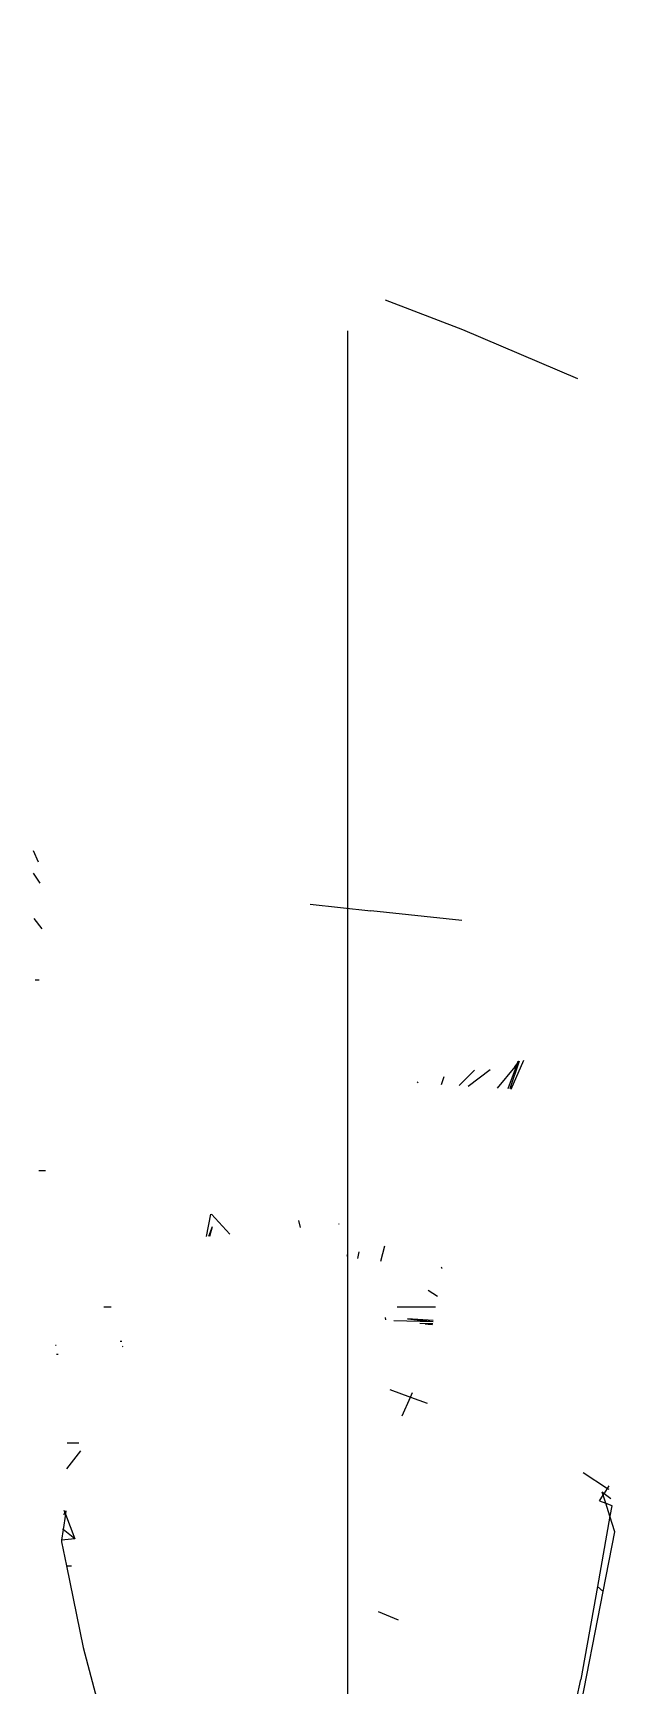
# Model space of a CAD drawing. Extents: x 44111 to 90315, y 4379 to 151689.
# Drawn here: x 60715.8 to 60822.5, y 132271.7 to 132575 of the extents above; entities that cross this region are included whole.
import ezdxf

# ---------------------------------------------------------------- set-up
doc = ezdxf.new("R2010")
doc.units = 0
doc.header["$LTSCALE"] = 1000
doc.header["$MEASUREMENT"] = 0
doc.linetypes.add('DOTE', pattern=[2.42, 2, -0.2, 0.02, -0.2])
for name, color, linetype in [('A-DETA-XFINE', 154, 'Continuous'), ('A-DOTE', 1, 'DOTE'), ('家具', 250, 'Continuous')]:
    doc.layers.add(name, color=color, linetype=linetype)

# ---------------------------------------------------------------- blocks, each defined once
blk = doc.blocks.new('雕像')
at = {"layer": 'A-DETA-XFINE'}
for p, q in [((644015.97, -359458.42), (644030.15, -359463.88)), ((644030.15, -359463.88), (644051.27, -359472.9)), ((643951.35, -359559.44), (643952.3, -359561.54)), ((643952.63, -359565.49), (643951.42, -359563.61)), ((644002.22, -359569.29), (644013.31, -359570.52)), ((644030.05, -359572.34), (644013.31, -359570.52)), ((643953.01, -359573.81), (643951.56, -359571.96)), ((643952.44, -359583.27), (643951.75, -359583.27)), ((644040.17, -359598.59), (644038.49, -359603.19)), ((644040.58, -359598.13), (644038.87, -359603.22)), ((644039.07, -359603.23), (644041.41, -359597.96)), ((644039.75, -359599.17), (644040.17, -359598.59)), ((644040.17, -359598.59), (644040.5, -359598.14)), ((644040.32, -359598.18), (644040.17, -359598.59)), ((644026.29, -359602.39), (644026.78, -359600.93)), ((644032.37, -359599.8), (644029.54, -359602.6)), ((644031.21, -359602.72), (644035.25, -359599.64)), ((644039.75, -359599.17), (644036.54, -359603.07)), ((644021.91, -359602.1), (644022.04, -359601.9)), ((643953.64, -359618.27), (643952.4, -359618.27)), ((643983.92, -359626.2), (643983.11, -359630.26)), ((643983.59, -359630.22), (643984.28, -359628.45)), ((643983.76, -359630.2), (643984.28, -359628.45)), ((643984.08, -359626.21), (643987.44, -359629.86)), ((644000.42, -359628.66), (644000.12, -359627.36)), ((644007.41, -359627.88), (644007.45, -359628.01)), ((644015.2, -359634.81), (644015.93, -359631.98)), ((644008.96, -359633.68), (644009.08, -359634.12)), ((644010.95, -359634.33), (644011.21, -359633.13)), ((644026.37, -359636.06), (644026.26, -359635.91)), ((644026.42, -359636.13), (644026.39, -359636.09)), ((644023.86, -359640.12), (644025.55, -359641.26)), ((643965.7, -359643.27), (643964.35, -359643.27)), ((644025.21, -359643.27), (644018.14, -359643.27)), ((644015.95, -359645.17), (644016.03, -359645.58)), ((644024.76, -359645.92), (644017.53, -359645.74)), ((644024.79, -359645.73), (644020.07, -359645.39)), ((644020.07, -359645.39), (644024.77, -359645.89)), ((644024.69, -359646.33), (644022.3, -359646.28)), ((644023.83, -359646.45), (644023.33, -359646.39)), ((644024.67, -359646.48), (644023.83, -359646.45)), ((644024.67, -359646.45), (644023.83, -359646.45)), ((643955.59, -359650.3), (643955.48, -359650.31)), ((643967.61, -359649.53), (643967.35, -359649.54)), ((643955.67, -359651.88), (643955.95, -359651.85)), ((643967.78, -359650.44), (643967.88, -359650.42)), ((644016.84, -359658.36), (644020.62, -359659.76)), ((644020.62, -359659.76), (644021.01, -359658.88)), ((644019.1, -359663.22), (644020.62, -359659.76)), ((644020.62, -359659.76), (644023.69, -359660.89)), ((643959.77, -359668.19), (643957.59, -359668.19)), ((643957.57, -359672.92), (643960.1, -359669.59)), ((644052.32, -359673.56), (644056.79, -359676.51)), ((644056.16, -359677.49), (644055.81, -359677.22)), ((644055.98, -359677.76), (644055.81, -359677.22)), ((644055.98, -359677.76), (644056.16, -359677.49)), ((644056.16, -359677.49), (644056.79, -359676.51)), ((644057.4, -359678.42), (644056.16, -359677.49)), ((644056.79, -359676.51), (644057.1, -359676.02)), ((644056.79, -359676.51), (644057.02, -359676.66)), ((643957, -359680.5), (643957.18, -359680.97)), ((643957.38, -359680.62), (643957.18, -359680.97)), ((643957.38, -359680.62), (643957.29, -359681.26)), ((644055.32, -359678.79), (644055.98, -359677.76)), ((644055.32, -359678.79), (644056.45, -359679.22)), ((644056.45, -359679.22), (644055.98, -359677.76)), ((644056.45, -359679.22), (644057.55, -359679.65)), ((644057.21, -359681.6), (644056.45, -359679.22)), ((644057.55, -359679.69), (644057.21, -359681.6)), ((643957.29, -359681.26), (643956.89, -359684.02)), ((643957.18, -359680.97), (643956.93, -359681.38)), ((643957.18, -359680.97), (643957.29, -359681.26)), ((643957.29, -359681.26), (643958.99, -359685.75)), ((644057.21, -359681.6), (644054.92, -359694.52)), ((644058.14, -359684.5), (644057.21, -359681.6)), ((643956.58, -359685.98), (643956.56, -359686.3)), ((643956.56, -359686.3), (643957.46, -359690.73)), ((643956.89, -359684.02), (643956.58, -359685.98)), ((643958.99, -359685.75), (643956.58, -359685.98)), ((643956.89, -359684.02), (643956.74, -359683.9)), ((643958.99, -359685.75), (643956.89, -359684.02)), ((644055.99, -359695.42), (644058.14, -359684.5)), ((643957.46, -359690.73), (643958.38, -359690.73)), ((643957.46, -359690.73), (643960.52, -359705.67)), ((644051.5, -359718.27), (644055.99, -359695.42)), ((644054.92, -359694.52), (644051.89, -359711.54)), ((644055.99, -359695.42), (644054.92, -359694.52)), ((644014.66, -359699.08), (644018.33, -359700.6)), ((643960.52, -359705.67), (643967.21, -359730.79)), ((644050.31, -359718.88), (644051.89, -359711.54))]:
    blk.add_line(p, q, dxfattribs=at)

msp = doc.modelspace()

# ---------------------------------------------------------------- linework, layer by layer
at = {"layer": 'A-DOTE'}
msp.add_line((60773.5, 130520.35), (60773.5, 142869.17), dxfattribs=at)

# ---------------------------------------------------------------- block references
at = {"layer": '家具'}
msp.add_blockref('雕像', (-583235.59, 491984.48), dxfattribs=at)

doc.saveas('drawing.dxf')
